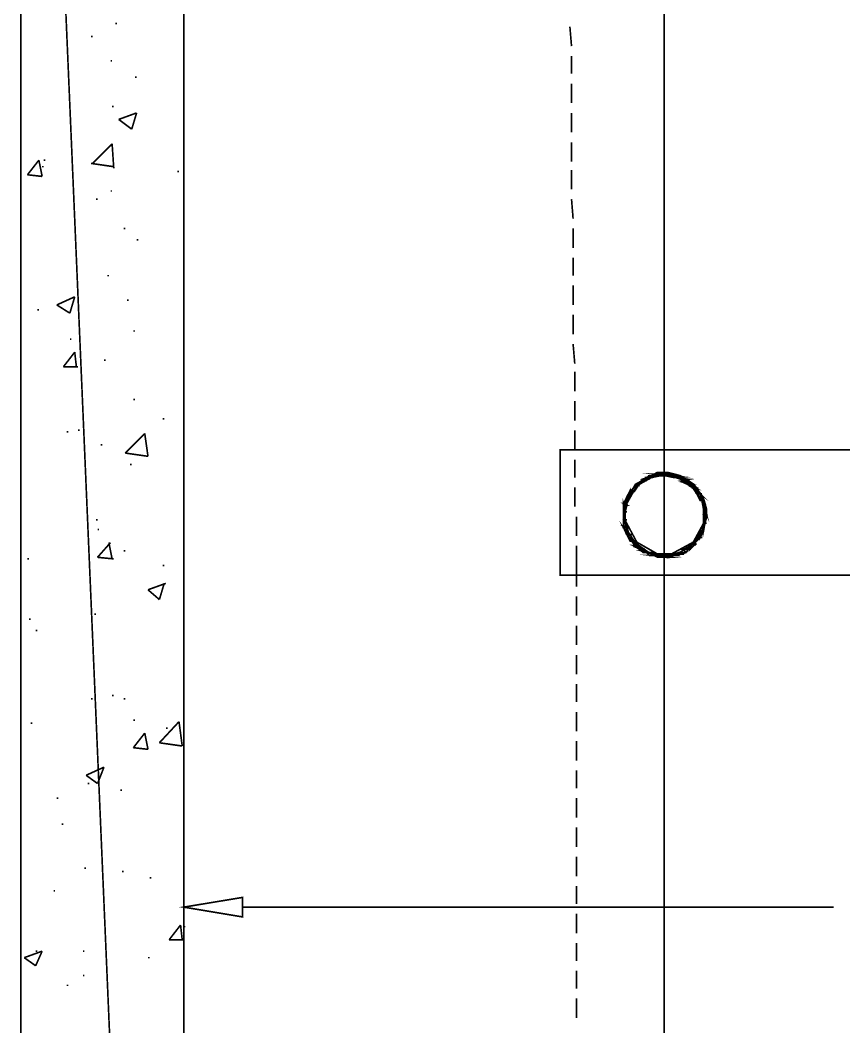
# Model space of a CAD drawing. Extents: x 219 to 1226, y 175 to 465.
# Drawn here: x 689.83 to 711.28, y 403.43 to 429.65 of the extents above; entities that cross this region are included whole.
import ezdxf

# ---------------------------------------------------------------- set-up
doc = ezdxf.new("R2010")
doc.units = 0
doc.header["$MEASUREMENT"] = 0
for name, color, linetype in [('C00-00-00-BLACK', 7, 'Continuous'), ('C00-7E-FF', 150, 'Continuous'), ('C00-FF-00', 3, 'Continuous'), ('C93-95-97', 253, 'Continuous'), ('CFF-00-00', 1, 'Continuous')]:
    doc.layers.add(name, color=color, linetype=linetype)

msp = doc.modelspace()

# ---------------------------------------------------------------- linework, layer by layer
at = {"layer": 'C00-00-00-BLACK', "const_width": 0.0423}
for points in [[(689.855, 457.283), (689.855, 358.052)], [(694.096, 358.052), (694.096, 457.283)], [(692.314, 429.561), (692.358, 429.561)], [(691.678, 429.222), (691.721, 429.222)], [(692.187, 428.586), (692.228, 428.586)], [(692.823, 428.163), (692.866, 428.163)], [(692.228, 427.399), (692.271, 427.399)], [(692.4, 427.06), (692.866, 427.229)], [(692.739, 426.806), (692.866, 427.229)], [(692.4, 427.06), (692.739, 426.806)], [(691.721, 425.914), (692.228, 426.424)], [(692.271, 425.788), (692.228, 426.424)], [(690.024, 425.618), (690.321, 425.998)], [(690.406, 425.575), (690.321, 425.998)], [(690.406, 425.829), (690.448, 425.829)], [(690.448, 425.998), (690.49, 425.998)], [(691.678, 425.914), (692.271, 425.829)], [(690.024, 425.618), (690.406, 425.575)], [(693.927, 425.702), (693.97, 425.702)], [(691.805, 424.983), (691.848, 424.983)], [(692.187, 425.195), (692.228, 425.195)], [(692.527, 424.221), (692.57, 424.221)], [(692.866, 423.922), (692.909, 423.922)], [(692.101, 422.99), (692.144, 422.99)], [(690.787, 422.228), (691.255, 422.44)], [(691.128, 422.014), (691.255, 422.44)], [(690.278, 422.102), (690.321, 422.102)], [(690.787, 422.228), (691.128, 422.014)], [(692.612, 422.355), (692.655, 422.355)], [(691.128, 421.337), (691.169, 421.337)], [(692.782, 421.549), (692.823, 421.549)], [(690.959, 420.617), (691.255, 420.998)], [(691.298, 420.617), (691.255, 420.998)], [(692.017, 420.787), (692.06, 420.787)], [(690.959, 420.617), (691.339, 420.617)], [(692.782, 419.768), (692.823, 419.768)], [(693.544, 419.26), (693.585, 419.26)], [(691.339, 418.964), (691.382, 418.964)], [(691.043, 418.921), (691.086, 418.921)], [(692.57, 418.371), (693.078, 418.88)], [(693.162, 418.286), (693.078, 418.88)], [(691.932, 418.583), (691.974, 418.583)], [(692.57, 418.371), (693.162, 418.286)], [(692.697, 418.075), (692.739, 418.075)], [(691.805, 416.632), (691.848, 416.632)], [(691.848, 416.378), (691.89, 416.378)], [(691.848, 415.656), (692.187, 416.039)], [(692.228, 415.614), (692.144, 416.039)], [(692.527, 415.826), (692.57, 415.826)], [(690.024, 415.614), (690.067, 415.614)], [(691.848, 415.656), (692.271, 415.614)], [(693.544, 415.444), (693.585, 415.444)], [(693.162, 414.81), (693.628, 414.978)], [(693.162, 414.81), (693.459, 414.555)], [(693.459, 414.555), (693.585, 414.978)], [(690.067, 414.048), (690.109, 414.048)], [(691.762, 414.175), (691.805, 414.175)], [(690.237, 413.749), (690.278, 413.749)], [(691.678, 411.97), (691.721, 411.97)], [(692.228, 412.056), (692.271, 412.056)], [(692.527, 411.97), (692.57, 411.97)], [(692.782, 411.417), (692.823, 411.417)], [(693.459, 410.825), (693.97, 411.375)], [(694.054, 410.741), (693.97, 411.375)], [(690.109, 411.333), (690.151, 411.333)], [(693.628, 411.207), (693.671, 411.207)], [(692.782, 410.698), (693.078, 411.078)], [(693.162, 410.655), (693.078, 411.078)], [(693.459, 410.825), (694.054, 410.741)], [(692.782, 410.698), (693.162, 410.655)], [(691.551, 409.979), (692.017, 410.19)], [(691.848, 409.764), (692.017, 410.19)], [(691.551, 409.979), (691.848, 409.764)], [(691.594, 409.764), (691.635, 409.764)], [(692.443, 409.594), (692.486, 409.594)], [(690.787, 409.384), (690.829, 409.384)], [(690.916, 408.706), (690.959, 408.706)], [(691.508, 407.56), (691.551, 407.56)], [(692.486, 407.475), (692.527, 407.475)], [(693.205, 407.305), (693.248, 407.305)], [(690.702, 406.968), (690.744, 406.968)], [(693.713, 405.695), (694.011, 406.079)], [(694.054, 405.695), (694.011, 406.079)], [(694.096, 406.036), (694.139, 406.036)], [(693.713, 405.695), (694.096, 405.695)], [(689.94, 405.229), (690.406, 405.398)], [(690.237, 405.018), (690.406, 405.398)], [(690.237, 405.398), (690.278, 405.398)], [(691.466, 405.398), (691.508, 405.398)], [(689.94, 405.229), (690.237, 405.018)], [(693.162, 405.229), (693.205, 405.229)], [(691.466, 404.763), (691.508, 404.763)], [(691.043, 404.509), (691.086, 404.509)]]:
    msp.add_lwpolyline(points, dxfattribs=at)
for points in [[(703.895, 418.455), (725.608, 418.455), (725.608, 415.191), (703.895, 415.191), (703.895, 418.455)], [(707.709, 416.801), (707.709, 416.906), (707.619, 417.219), (707.38, 417.555), (707.028, 417.781), (706.711, 417.863), (706.606, 417.863), (706.418, 417.863), (705.853, 417.555), (705.545, 416.99), (705.545, 416.801), (705.545, 416.697), (705.627, 416.38), (705.853, 416.03), (706.19, 415.791), (706.502, 415.702), (706.606, 415.702), (706.711, 415.702), (707.028, 415.791), (707.38, 416.03), (707.619, 416.38), (707.709, 416.697), (707.709, 416.801)], [(707.667, 416.801), (707.667, 416.982), (707.36, 417.519), (706.794, 417.821), (706.606, 417.821), (706.427, 417.821), (705.891, 417.519), (705.589, 416.982), (705.589, 416.801), (705.589, 416.614), (705.891, 416.05), (706.427, 415.743), (706.606, 415.743), (706.794, 415.743), (707.36, 416.05), (707.667, 416.614), (707.667, 416.801)], [(706.014, 417.649), (705.971, 417.563), (705.884, 417.563), (706.014, 417.649)], [(706.098, 417.649), (706.014, 417.649), (705.971, 417.563), (706.098, 417.649)], [(706.055, 417.69), (706.098, 417.649), (706.014, 417.649), (706.055, 417.69)], [(706.141, 417.733), (706.182, 417.69), (706.055, 417.69), (706.141, 417.733)], [(706.182, 417.69), (706.055, 417.69), (706.098, 417.649), (706.182, 417.69)], [(706.736, 417.819), (706.44, 417.819), (706.863, 417.776), (706.736, 417.819)], [(706.225, 417.776), (706.267, 417.733), (706.141, 417.733), (706.225, 417.776)], [(706.267, 417.733), (706.141, 417.733), (706.182, 417.69), (706.267, 417.733)], [(706.65, 417.776), (707.032, 417.733), (706.863, 417.733), (706.65, 417.776)], [(706.48, 417.776), (706.225, 417.776), (706.267, 417.733), (706.48, 417.776)], [(706.267, 417.776), (706.48, 417.776), (706.225, 417.776), (706.267, 417.776)], [(706.352, 417.776), (706.947, 417.776), (706.267, 417.776), (706.352, 417.776)], [(706.564, 417.776), (706.606, 417.776), (706.267, 417.776), (706.564, 417.776)], [(706.564, 417.776), (706.267, 417.776), (706.648, 417.776), (706.564, 417.776)], [(706.564, 417.776), (706.267, 417.776), (706.48, 417.776), (706.564, 417.776)], [(706.44, 417.819), (706.863, 417.776), (706.354, 417.776), (706.44, 417.819)], [(706.947, 417.776), (706.65, 417.776), (707.032, 417.733), (706.947, 417.776)], [(706.863, 417.776), (706.352, 417.776), (706.947, 417.776), (706.863, 417.776)], [(706.648, 417.819), (706.736, 417.819), (706.437, 417.819), (706.648, 417.819)], [(706.905, 417.733), (707.159, 417.69), (707.032, 417.69), (706.905, 417.733)], [(707.075, 417.733), (706.905, 417.733), (707.159, 417.69), (707.075, 417.733)], [(707.032, 417.733), (706.863, 417.733), (707.075, 417.733), (707.032, 417.733)], [(706.863, 417.733), (707.075, 417.733), (706.905, 417.733), (706.863, 417.733)], [(707.159, 417.69), (707.032, 417.69), (707.246, 417.606), (707.159, 417.69)], [(707.116, 417.606), (707.286, 417.563), (707.202, 417.563), (707.116, 417.606)], [(707.032, 417.69), (707.246, 417.606), (707.116, 417.606), (707.032, 417.69)], [(705.718, 417.394), (705.718, 417.226), (705.629, 417.226), (705.718, 417.394)], [(705.759, 417.394), (705.802, 417.394), (705.718, 417.394), (705.759, 417.394)], [(705.802, 417.394), (705.718, 417.394), (705.718, 417.226), (705.802, 417.394)], [(705.844, 417.522), (705.844, 417.394), (705.756, 417.394), (705.844, 417.522)], [(705.844, 417.394), (705.759, 417.394), (705.802, 417.394), (705.844, 417.394)], [(705.886, 417.563), (705.928, 417.522), (705.844, 417.522), (705.886, 417.563)], [(705.928, 417.522), (705.844, 417.522), (705.844, 417.394), (705.928, 417.522)], [(705.971, 417.563), (705.886, 417.563), (705.928, 417.522), (705.971, 417.563)], [(707.243, 417.606), (707.116, 417.606), (707.286, 417.563), (707.243, 417.606)], [(707.199, 417.563), (707.412, 417.48), (707.328, 417.48), (707.199, 417.563)], [(707.286, 417.563), (707.199, 417.563), (707.412, 417.48), (707.286, 417.563)], [(707.328, 417.48), (707.412, 417.437), (707.371, 417.437), (707.328, 417.48)], [(707.412, 417.48), (707.328, 417.48), (707.412, 417.437), (707.412, 417.48)], [(707.371, 417.437), (707.539, 417.31), (707.455, 417.31), (707.371, 417.437)], [(707.412, 417.437), (707.371, 417.437), (707.539, 417.31), (707.412, 417.437)], [(707.453, 417.31), (707.625, 417.138), (707.539, 417.138), (707.453, 417.31)], [(705.632, 417.226), (705.632, 417.054), (705.548, 417.054), (705.632, 417.226)], [(705.548, 417.014), (705.589, 416.844), (705.548, 416.844), (705.548, 417.014)], [(705.675, 417.226), (705.718, 417.226), (705.632, 417.226), (705.675, 417.226)], [(705.675, 417.226), (705.632, 417.226), (705.718, 417.226), (705.675, 417.226)], [(705.675, 417.226), (705.632, 417.226), (705.632, 417.054), (705.675, 417.226)], [(707.539, 417.31), (707.453, 417.31), (707.625, 417.138), (707.539, 417.31)], [(707.455, 417.31), (707.539, 417.31), (707.582, 417.31), (707.455, 417.31)], [(707.539, 417.31), (707.582, 417.31), (707.455, 417.31), (707.539, 417.31)], [(707.582, 417.14), (707.667, 416.93), (707.625, 416.93), (707.582, 417.14)], [(707.625, 417.14), (707.539, 417.14), (707.625, 417.14)], [(707.539, 417.14), (707.625, 417.14), (707.582, 417.14), (707.539, 417.14)], [(707.625, 417.14), (707.582, 417.14), (707.667, 416.93), (707.625, 417.14)], [(705.632, 417.057), (705.548, 417.057), (705.632, 417.014), (705.632, 417.057)], [(705.632, 417.014), (705.548, 417.014), (705.589, 416.844), (705.632, 417.014)], [(705.548, 417.057), (705.632, 417.014), (705.548, 417.014), (705.548, 417.057)], [(705.548, 416.844), (705.589, 416.632), (705.548, 416.632), (705.548, 416.844)], [(707.667, 416.93), (707.625, 416.93), (707.709, 416.76), (707.667, 416.93)], [(707.625, 416.93), (707.709, 416.76), (707.625, 416.76), (707.625, 416.93)], [(707.625, 416.76), (707.667, 416.548), (707.625, 416.548), (707.625, 416.76)], [(707.625, 416.93), (707.667, 416.93), (707.709, 416.93), (707.625, 416.93)], [(707.667, 416.93), (707.709, 416.93), (707.625, 416.93), (707.667, 416.93)], [(705.548, 416.421), (705.675, 416.252), (705.632, 416.252), (705.548, 416.421)], [(705.589, 416.632), (705.548, 416.632), (705.632, 416.464), (705.589, 416.632)], [(705.589, 416.844), (705.548, 416.844), (705.589, 416.632), (705.589, 416.844)], [(705.548, 416.844), (705.589, 416.844), (705.632, 416.844), (705.548, 416.844)], [(705.589, 416.844), (705.632, 416.844), (705.548, 416.844), (705.589, 416.844)], [(705.548, 416.632), (705.632, 416.464), (705.548, 416.464), (705.548, 416.632)], [(705.548, 416.632), (705.589, 416.632), (705.632, 416.632), (705.548, 416.632)], [(705.589, 416.632), (705.632, 416.632), (705.548, 416.632), (705.589, 416.632)], [(707.625, 416.548), (707.625, 416.336), (707.582, 416.336), (707.625, 416.548)], [(707.709, 416.76), (707.625, 416.76), (707.667, 416.548), (707.709, 416.76)], [(705.632, 416.464), (705.548, 416.464), (705.632, 416.421), (705.632, 416.464)], [(705.632, 416.421), (705.548, 416.421), (705.675, 416.252), (705.632, 416.421)], [(705.548, 416.464), (705.632, 416.421), (705.548, 416.421), (705.548, 416.464)], [(705.629, 416.252), (705.802, 416.079), (705.718, 416.079), (705.629, 416.252)], [(707.539, 416.336), (707.539, 416.168), (707.453, 416.168), (707.539, 416.336)], [(707.582, 416.336), (707.625, 416.336), (707.539, 416.336), (707.582, 416.336)], [(707.625, 416.336), (707.539, 416.336), (707.539, 416.168), (707.625, 416.336)], [(707.625, 416.336), (707.582, 416.336), (707.625, 416.336)], [(707.625, 416.548), (707.667, 416.548), (707.709, 416.548), (707.625, 416.548)], [(707.667, 416.548), (707.709, 416.548), (707.625, 416.548), (707.667, 416.548)], [(707.667, 416.548), (707.625, 416.548), (707.625, 416.336), (707.667, 416.548)], [(705.718, 416.252), (705.629, 416.252), (705.802, 416.079), (705.718, 416.252)], [(705.718, 416.252), (705.759, 416.252), (705.632, 416.252), (705.718, 416.252)], [(705.718, 416.252), (705.632, 416.252), (705.675, 416.252), (705.718, 416.252)], [(705.756, 416.082), (705.928, 415.955), (705.844, 415.955), (705.756, 416.082)], [(705.844, 416.082), (705.756, 416.082), (705.928, 415.955), (705.844, 416.082)], [(705.802, 416.082), (705.718, 416.082), (705.844, 416.082), (705.802, 416.082)], [(705.718, 416.082), (705.844, 416.082), (705.759, 416.082), (705.718, 416.082)], [(707.455, 416.168), (707.412, 416.039), (707.371, 416.039), (707.455, 416.168)], [(707.539, 416.168), (707.455, 416.168), (707.412, 416.039), (707.539, 416.168)], [(707.455, 416.168), (707.539, 416.168), (707.582, 416.168), (707.455, 416.168)], [(707.539, 416.168), (707.582, 416.168), (707.455, 416.168), (707.539, 416.168)], [(705.884, 415.91), (706.098, 415.826), (706.014, 415.826), (705.884, 415.91)], [(705.928, 415.955), (705.844, 415.955), (705.971, 415.913), (705.928, 415.955)], [(705.844, 415.955), (705.971, 415.913), (705.886, 415.913), (705.844, 415.955)], [(705.971, 415.91), (705.884, 415.91), (706.098, 415.826), (705.971, 415.91)], [(706.098, 415.826), (706.014, 415.826), (706.182, 415.783), (706.098, 415.826)], [(706.014, 415.826), (706.182, 415.783), (706.055, 415.783), (706.014, 415.826)], [(707.114, 415.869), (707.159, 415.783), (707.029, 415.783), (707.114, 415.869)], [(707.202, 415.91), (707.243, 415.869), (707.116, 415.869), (707.202, 415.91)], [(707.243, 415.869), (707.114, 415.869), (707.159, 415.783), (707.243, 415.869)], [(707.328, 415.998), (707.286, 415.871), (707.202, 415.871), (707.328, 415.998)], [(707.286, 415.91), (707.202, 415.91), (707.243, 415.869), (707.286, 415.91)], [(707.412, 415.998), (707.328, 415.998), (707.286, 415.871), (707.412, 415.998)], [(707.371, 416.039), (707.412, 415.998), (707.328, 415.998), (707.371, 416.039)], [(707.412, 416.039), (707.371, 416.039), (707.412, 415.998), (707.412, 416.039)], [(706.267, 415.783), (706.141, 415.783), (706.48, 415.699), (706.267, 415.783)], [(706.863, 415.699), (706.352, 415.699), (706.736, 415.656), (706.863, 415.699)], [(706.182, 415.783), (706.055, 415.783), (706.267, 415.783), (706.182, 415.783)], [(706.055, 415.783), (706.267, 415.783), (706.141, 415.783), (706.055, 415.783)], [(706.141, 415.783), (706.48, 415.699), (706.225, 415.699), (706.141, 415.783)], [(706.48, 415.699), (706.225, 415.699), (706.564, 415.699), (706.48, 415.699)], [(706.225, 415.699), (706.564, 415.699), (706.267, 415.699), (706.225, 415.699)], [(706.352, 415.699), (706.736, 415.656), (706.437, 415.656), (706.352, 415.699)], [(706.648, 415.699), (706.691, 415.699), (706.267, 415.699), (706.648, 415.699)], [(706.648, 415.699), (706.267, 415.699), (706.564, 415.699), (706.648, 415.699)], [(706.947, 415.699), (706.267, 415.699), (706.863, 415.699), (706.947, 415.699)], [(706.267, 415.699), (706.863, 415.699), (706.352, 415.699), (706.267, 415.699)], [(706.437, 415.656), (706.736, 415.656), (706.648, 415.656), (706.437, 415.656)], [(706.863, 415.74), (706.947, 415.699), (706.693, 415.699), (706.863, 415.74)], [(706.691, 415.699), (706.947, 415.699), (706.648, 415.699), (706.691, 415.699)], [(706.947, 415.699), (706.691, 415.699), (706.947, 415.699)], [(707.032, 415.74), (706.863, 415.74), (706.947, 415.699), (707.032, 415.74)], [(707.032, 415.783), (707.075, 415.74), (706.905, 415.74), (707.032, 415.783)], [(706.905, 415.74), (707.032, 415.74), (706.863, 415.74), (706.905, 415.74)], [(707.075, 415.74), (706.905, 415.74), (707.032, 415.74), (707.075, 415.74)], [(707.159, 415.783), (707.032, 415.783), (707.075, 415.74), (707.159, 415.783)]]:
    msp.add_lwpolyline(points, close=True, dxfattribs=at)
at = {"layer": 'C00-00-00-BLACK'}
for points in [[(706.055, 417.69), (706.098, 417.649), (706.014, 417.649), (706.055, 417.69)], [(706.141, 417.733), (706.182, 417.69), (706.055, 417.69), (706.141, 417.733)], [(706.182, 417.69), (706.055, 417.69), (706.098, 417.649), (706.182, 417.69)], [(706.225, 417.776), (706.267, 417.733), (706.141, 417.733), (706.225, 417.776)], [(706.267, 417.733), (706.141, 417.733), (706.182, 417.69), (706.267, 417.733)], [(706.267, 417.776), (706.48, 417.776), (706.225, 417.776), (706.267, 417.776)], [(706.48, 417.776), (706.225, 417.776), (706.267, 417.733), (706.48, 417.776)], [(706.352, 417.776), (706.947, 417.776), (706.267, 417.776), (706.352, 417.776)], [(706.564, 417.776), (706.606, 417.776), (706.267, 417.776), (706.564, 417.776)], [(706.564, 417.776), (706.267, 417.776), (706.648, 417.776), (706.564, 417.776)], [(706.564, 417.776), (706.267, 417.776), (706.48, 417.776), (706.564, 417.776)], [(706.863, 417.776), (706.352, 417.776), (706.947, 417.776), (706.863, 417.776)], [(706.44, 417.819), (706.863, 417.776), (706.354, 417.776), (706.44, 417.819)], [(706.648, 417.819), (706.736, 417.819), (706.437, 417.819), (706.648, 417.819)], [(706.736, 417.819), (706.44, 417.819), (706.863, 417.776), (706.736, 417.819)], [(706.947, 417.776), (706.65, 417.776), (707.032, 417.733), (706.947, 417.776)], [(706.65, 417.776), (707.032, 417.733), (706.863, 417.733), (706.65, 417.776)], [(707.032, 417.733), (706.863, 417.733), (707.075, 417.733), (707.032, 417.733)], [(706.863, 417.733), (707.075, 417.733), (706.905, 417.733), (706.863, 417.733)], [(707.075, 417.733), (706.905, 417.733), (707.159, 417.69), (707.075, 417.733)], [(706.905, 417.733), (707.159, 417.69), (707.032, 417.69), (706.905, 417.733)], [(707.159, 417.69), (707.032, 417.69), (707.246, 417.606), (707.159, 417.69)], [(707.032, 417.69), (707.246, 417.606), (707.116, 417.606), (707.032, 417.69)], [(705.844, 417.522), (705.844, 417.394), (705.756, 417.394), (705.844, 417.522)], [(705.886, 417.563), (705.928, 417.522), (705.844, 417.522), (705.886, 417.563)], [(705.928, 417.522), (705.844, 417.522), (705.844, 417.394), (705.928, 417.522)], [(706.014, 417.649), (705.971, 417.563), (705.884, 417.563), (706.014, 417.649)], [(705.971, 417.563), (705.886, 417.563), (705.928, 417.522), (705.971, 417.563)], [(706.098, 417.649), (706.014, 417.649), (705.971, 417.563), (706.098, 417.649)], [(707.243, 417.606), (707.116, 417.606), (707.286, 417.563), (707.243, 417.606)], [(707.116, 417.606), (707.286, 417.563), (707.202, 417.563), (707.116, 417.606)], [(707.286, 417.563), (707.199, 417.563), (707.412, 417.48), (707.286, 417.563)], [(707.199, 417.563), (707.412, 417.48), (707.328, 417.48), (707.199, 417.563)], [(707.412, 417.48), (707.328, 417.48), (707.412, 417.437), (707.412, 417.48)], [(707.328, 417.48), (707.412, 417.437), (707.371, 417.437), (707.328, 417.48)], [(707.412, 417.437), (707.371, 417.437), (707.539, 417.31), (707.412, 417.437)], [(707.371, 417.437), (707.539, 417.31), (707.455, 417.31), (707.371, 417.437)], [(705.632, 417.226), (705.632, 417.054), (705.548, 417.054), (705.632, 417.226)], [(705.718, 417.394), (705.718, 417.226), (705.629, 417.226), (705.718, 417.394)], [(705.675, 417.226), (705.718, 417.226), (705.632, 417.226), (705.675, 417.226)], [(705.675, 417.226), (705.632, 417.226), (705.718, 417.226), (705.675, 417.226)], [(705.675, 417.226), (705.632, 417.226), (705.632, 417.054), (705.675, 417.226)], [(705.759, 417.394), (705.802, 417.394), (705.718, 417.394), (705.759, 417.394)], [(705.802, 417.394), (705.718, 417.394), (705.718, 417.226), (705.802, 417.394)], [(705.844, 417.394), (705.759, 417.394), (705.802, 417.394), (705.844, 417.394)], [(707.539, 417.31), (707.453, 417.31), (707.625, 417.138), (707.539, 417.31)], [(707.453, 417.31), (707.625, 417.138), (707.539, 417.138), (707.453, 417.31)], [(707.455, 417.31), (707.539, 417.31), (707.582, 417.31), (707.455, 417.31)], [(707.539, 417.31), (707.582, 417.31), (707.455, 417.31), (707.539, 417.31)], [(707.625, 417.14), (707.539, 417.14), (707.625, 417.14)], [(707.539, 417.14), (707.625, 417.14), (707.582, 417.14), (707.539, 417.14)], [(707.625, 417.14), (707.582, 417.14), (707.667, 416.93), (707.625, 417.14)], [(707.582, 417.14), (707.667, 416.93), (707.625, 416.93), (707.582, 417.14)], [(705.632, 417.057), (705.548, 417.057), (705.632, 417.014), (705.632, 417.057)], [(705.548, 417.057), (705.632, 417.014), (705.548, 417.014), (705.548, 417.057)], [(705.632, 417.014), (705.548, 417.014), (705.589, 416.844), (705.632, 417.014)], [(705.548, 417.014), (705.589, 416.844), (705.548, 416.844), (705.548, 417.014)], [(707.625, 416.93), (707.667, 416.93), (707.709, 416.93), (707.625, 416.93)], [(707.667, 416.93), (707.709, 416.93), (707.625, 416.93), (707.667, 416.93)], [(707.667, 416.93), (707.625, 416.93), (707.709, 416.76), (707.667, 416.93)], [(707.625, 416.93), (707.709, 416.76), (707.625, 416.76), (707.625, 416.93)], [(705.548, 416.844), (705.589, 416.844), (705.632, 416.844), (705.548, 416.844)], [(705.589, 416.844), (705.632, 416.844), (705.548, 416.844), (705.589, 416.844)], [(705.589, 416.844), (705.548, 416.844), (705.589, 416.632), (705.589, 416.844)], [(705.548, 416.844), (705.589, 416.632), (705.548, 416.632), (705.548, 416.844)], [(705.548, 416.632), (705.589, 416.632), (705.632, 416.632), (705.548, 416.632)], [(705.589, 416.632), (705.632, 416.632), (705.548, 416.632), (705.589, 416.632)], [(705.589, 416.632), (705.548, 416.632), (705.632, 416.464), (705.589, 416.632)], [(705.548, 416.632), (705.632, 416.464), (705.548, 416.464), (705.548, 416.632)], [(707.709, 416.76), (707.625, 416.76), (707.667, 416.548), (707.709, 416.76)], [(707.625, 416.76), (707.667, 416.548), (707.625, 416.548), (707.625, 416.76)], [(705.632, 416.464), (705.548, 416.464), (705.632, 416.421), (705.632, 416.464)], [(705.548, 416.464), (705.632, 416.421), (705.548, 416.421), (705.548, 416.464)], [(705.632, 416.421), (705.548, 416.421), (705.675, 416.252), (705.632, 416.421)], [(705.548, 416.421), (705.675, 416.252), (705.632, 416.252), (705.548, 416.421)], [(707.625, 416.548), (707.625, 416.336), (707.582, 416.336), (707.625, 416.548)], [(707.625, 416.548), (707.667, 416.548), (707.709, 416.548), (707.625, 416.548)], [(707.667, 416.548), (707.709, 416.548), (707.625, 416.548), (707.667, 416.548)], [(707.667, 416.548), (707.625, 416.548), (707.625, 416.336), (707.667, 416.548)], [(705.718, 416.252), (705.629, 416.252), (705.802, 416.079), (705.718, 416.252)], [(705.629, 416.252), (705.802, 416.079), (705.718, 416.079), (705.629, 416.252)], [(705.718, 416.252), (705.759, 416.252), (705.632, 416.252), (705.718, 416.252)], [(705.718, 416.252), (705.632, 416.252), (705.675, 416.252), (705.718, 416.252)], [(707.455, 416.168), (707.412, 416.039), (707.371, 416.039), (707.455, 416.168)], [(707.539, 416.168), (707.455, 416.168), (707.412, 416.039), (707.539, 416.168)], [(707.539, 416.336), (707.539, 416.168), (707.453, 416.168), (707.539, 416.336)], [(707.455, 416.168), (707.539, 416.168), (707.582, 416.168), (707.455, 416.168)], [(707.539, 416.168), (707.582, 416.168), (707.455, 416.168), (707.539, 416.168)], [(707.582, 416.336), (707.625, 416.336), (707.539, 416.336), (707.582, 416.336)], [(707.625, 416.336), (707.539, 416.336), (707.539, 416.168), (707.625, 416.336)], [(707.625, 416.336), (707.582, 416.336), (707.625, 416.336)], [(705.802, 416.082), (705.718, 416.082), (705.844, 416.082), (705.802, 416.082)], [(705.718, 416.082), (705.844, 416.082), (705.759, 416.082), (705.718, 416.082)], [(705.844, 416.082), (705.756, 416.082), (705.928, 415.955), (705.844, 416.082)], [(705.756, 416.082), (705.928, 415.955), (705.844, 415.955), (705.756, 416.082)], [(705.928, 415.955), (705.844, 415.955), (705.971, 415.913), (705.928, 415.955)], [(705.844, 415.955), (705.971, 415.913), (705.886, 415.913), (705.844, 415.955)], [(705.971, 415.91), (705.884, 415.91), (706.098, 415.826), (705.971, 415.91)], [(705.884, 415.91), (706.098, 415.826), (706.014, 415.826), (705.884, 415.91)], [(706.098, 415.826), (706.014, 415.826), (706.182, 415.783), (706.098, 415.826)], [(706.014, 415.826), (706.182, 415.783), (706.055, 415.783), (706.014, 415.826)], [(707.114, 415.869), (707.159, 415.783), (707.029, 415.783), (707.114, 415.869)], [(707.243, 415.869), (707.114, 415.869), (707.159, 415.783), (707.243, 415.869)], [(707.202, 415.91), (707.243, 415.869), (707.116, 415.869), (707.202, 415.91)], [(707.328, 415.998), (707.286, 415.871), (707.202, 415.871), (707.328, 415.998)], [(707.286, 415.91), (707.202, 415.91), (707.243, 415.869), (707.286, 415.91)], [(707.412, 415.998), (707.328, 415.998), (707.286, 415.871), (707.412, 415.998)], [(707.371, 416.039), (707.412, 415.998), (707.328, 415.998), (707.371, 416.039)], [(707.412, 416.039), (707.371, 416.039), (707.412, 415.998), (707.412, 416.039)], [(706.182, 415.783), (706.055, 415.783), (706.267, 415.783), (706.182, 415.783)], [(706.055, 415.783), (706.267, 415.783), (706.141, 415.783), (706.055, 415.783)], [(706.267, 415.783), (706.141, 415.783), (706.48, 415.699), (706.267, 415.783)], [(706.141, 415.783), (706.48, 415.699), (706.225, 415.699), (706.141, 415.783)], [(706.48, 415.699), (706.225, 415.699), (706.564, 415.699), (706.48, 415.699)], [(706.225, 415.699), (706.564, 415.699), (706.267, 415.699), (706.225, 415.699)], [(706.648, 415.699), (706.691, 415.699), (706.267, 415.699), (706.648, 415.699)], [(706.648, 415.699), (706.267, 415.699), (706.564, 415.699), (706.648, 415.699)], [(706.947, 415.699), (706.267, 415.699), (706.863, 415.699), (706.947, 415.699)], [(706.267, 415.699), (706.863, 415.699), (706.352, 415.699), (706.267, 415.699)], [(706.863, 415.699), (706.352, 415.699), (706.736, 415.656), (706.863, 415.699)], [(706.352, 415.699), (706.736, 415.656), (706.437, 415.656), (706.352, 415.699)], [(706.437, 415.656), (706.736, 415.656), (706.648, 415.656), (706.437, 415.656)], [(706.691, 415.699), (706.947, 415.699), (706.648, 415.699), (706.691, 415.699)], [(706.947, 415.699), (706.691, 415.699), (706.947, 415.699)], [(706.863, 415.74), (706.947, 415.699), (706.693, 415.699), (706.863, 415.74)], [(706.905, 415.74), (707.032, 415.74), (706.863, 415.74), (706.905, 415.74)], [(707.032, 415.74), (706.863, 415.74), (706.947, 415.699), (707.032, 415.74)], [(707.032, 415.783), (707.075, 415.74), (706.905, 415.74), (707.032, 415.783)], [(707.075, 415.74), (706.905, 415.74), (707.032, 415.74), (707.075, 415.74)], [(707.159, 415.783), (707.032, 415.783), (707.075, 415.74), (707.159, 415.783)]]:
    msp.add_lwpolyline(points, close=True, dxfattribs=at)
at = {"layer": 'C00-7E-FF', "const_width": 0.0423}
for points in [[(694.096, 407.859), (694.096, 406.036)], [(695.623, 406.545), (711.016, 406.545)]]:
    msp.add_lwpolyline(points, dxfattribs=at)
msp.add_lwpolyline([(695.623, 406.798), (695.623, 406.29), (694.096, 406.545), (695.623, 406.798)], close=True, dxfattribs=at)
at = {"layer": 'C00-7E-FF'}
msp.add_lwpolyline([(695.623, 406.798), (695.623, 406.29), (694.096, 406.545), (695.623, 406.798)], close=True, dxfattribs=at)
at = {"layer": 'C00-FF-00', "const_width": 0.0423}
for points in [[(704.148, 429.475), (704.191, 428.968)], [(704.191, 428.713), (704.191, 428.247)], [(704.191, 427.991), (704.191, 427.483)], [(704.191, 427.229), (704.191, 426.72)], [(704.191, 426.467), (704.191, 425.957)], [(704.191, 425.745), (704.191, 425.236)], [(704.191, 424.983), (704.232, 424.474)], [(704.232, 424.221), (704.232, 423.71)], [(704.232, 423.456), (704.232, 422.99)], [(704.232, 422.737), (704.232, 422.228)], [(704.232, 421.972), (704.232, 421.463)], [(704.232, 421.21), (704.275, 420.701)], [(704.275, 420.49), (704.275, 419.979)], [(704.275, 419.726), (704.275, 419.217)], [(704.275, 418.964), (704.275, 418.455)], [(704.275, 418.202), (704.275, 417.733)], [(704.275, 417.48), (704.275, 416.971)], [(704.317, 416.717), (704.317, 416.209)], [(704.317, 415.955), (704.317, 415.403), (704.317, 414.894)], [(704.317, 414.641), (704.317, 414.132)], [(704.317, 413.876), (704.317, 413.368)], [(704.317, 413.114), (704.317, 412.606)], [(704.317, 412.352), (704.317, 411.886)], [(704.317, 411.63), (704.317, 411.121)], [(704.317, 410.868), (704.317, 410.359)], [(704.317, 410.106), (704.317, 409.637)], [(704.317, 409.384), (704.317, 408.875)], [(704.317, 408.622), (704.317, 408.113)], [(704.317, 407.859), (704.317, 407.348)], [(704.317, 407.094), (704.317, 406.629)], [(704.317, 406.375), (704.317, 405.867)], [(704.317, 405.61), (704.317, 405.145)], [(704.317, 404.891), (704.317, 404.425)], [(704.317, 404.17), (704.317, 403.66)]]:
    msp.add_lwpolyline(points, dxfattribs=at)
at = {"layer": 'C93-95-97', "const_width": 0.0423}
for points in [[(689.855, 457.156), (694.096, 358.052), (689.855, 358.052), (689.855, 457.156)], [(694.096, 457.156), (689.855, 457.156), (694.096, 358.052), (694.096, 457.156)]]:
    msp.add_lwpolyline(points, close=True, dxfattribs=at)
at = {"layer": 'C93-95-97'}
for points in [[(694.096, 457.156), (689.855, 457.156), (694.096, 358.052), (694.096, 457.156)], [(689.855, 457.156), (694.096, 358.052), (689.855, 358.052), (689.855, 457.156)]]:
    msp.add_lwpolyline(points, close=True, dxfattribs=at)
at = {"layer": 'CFF-00-00', "const_width": 0.0423}
msp.add_lwpolyline([(704.994, 446.898), (706.606, 437.996), (706.606, 417.819), (706.606, 397.175), (706.606, 395.099), (708.22, 389.037)], dxfattribs=at)

doc.saveas('drawing.dxf')
